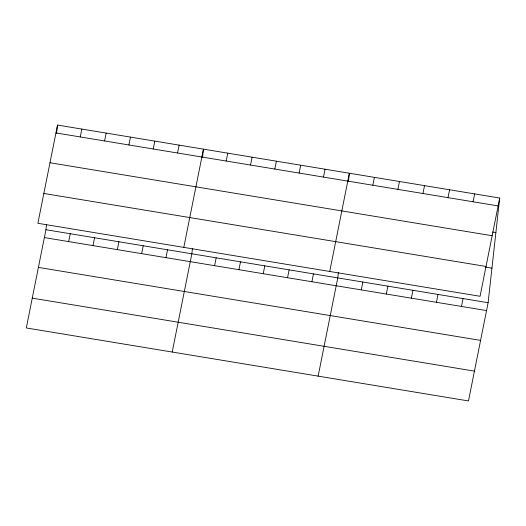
<?xml version="1.0" encoding="UTF-8"?>
<svg xmlns="http://www.w3.org/2000/svg" width="526" height="526" viewBox="0 0 526 526"><rect width="100%" height="100%" fill="white"/><g stroke="black" fill="none" stroke-linecap="round" stroke-linejoin="round"><path stroke-width="0.79" d="M499.7 198.046L480.067 296.283L37.885 223.294L57.518 125.056L499.7 198.046L488.115 302.706L468.482 400.943L26.3 327.954L45.933 229.717L46.525 224.346M56.584 133.499L57.518 125.056M192.444 248.43L191.852 253.802L172.219 352.039M202.503 157.583L203.437 149.141L183.804 247.378M338.369 272.514L337.771 277.892L318.145 376.129M348.422 181.674L349.356 173.232L329.73 271.469M80.261 136.938L81.839 129.067M68.676 241.598L70.247 233.728M104.582 140.955L106.153 133.085M92.997 245.616L94.568 237.745M128.903 144.966L130.474 137.102M117.318 249.626L118.889 241.756M153.224 148.983L154.795 141.113M141.639 253.644L143.21 245.773M177.545 153L179.116 145.13M165.96 257.655L167.531 249.791M226.187 161.028L227.758 153.158M214.601 265.689L216.173 257.819M250.507 165.039L252.079 157.169M238.916 269.7L240.494 261.83M274.822 169.056L276.4 161.186M263.237 273.717L264.808 265.847M299.143 173.067L300.714 165.203M287.558 277.728L289.129 269.858M323.464 177.084L325.035 169.214M311.879 281.745L313.45 273.875M372.842 185.237L374.413 177.367M361.257 289.892L362.828 282.028M397.899 189.373L399.471 181.503M386.314 294.034L387.886 286.164M422.957 193.509L424.528 185.639M411.371 298.17L412.943 290.299M448.014 197.644L449.585 189.774M436.429 302.305L438 294.435M473.071 201.78L474.643 193.91M461.486 306.441L463.058 298.571M55.947 132.927L498.129 205.916M492.645 232.051L495.88 232.584M49.983 162.744L492.172 235.74M43.842 193.469L486.031 266.465M485.472 267.103L491.935 268.168M45.933 229.717L488.115 302.706M44.355 237.581L486.543 310.577M38.398 267.405L480.58 340.394M32.257 298.13L474.445 371.126"/></g></svg>
